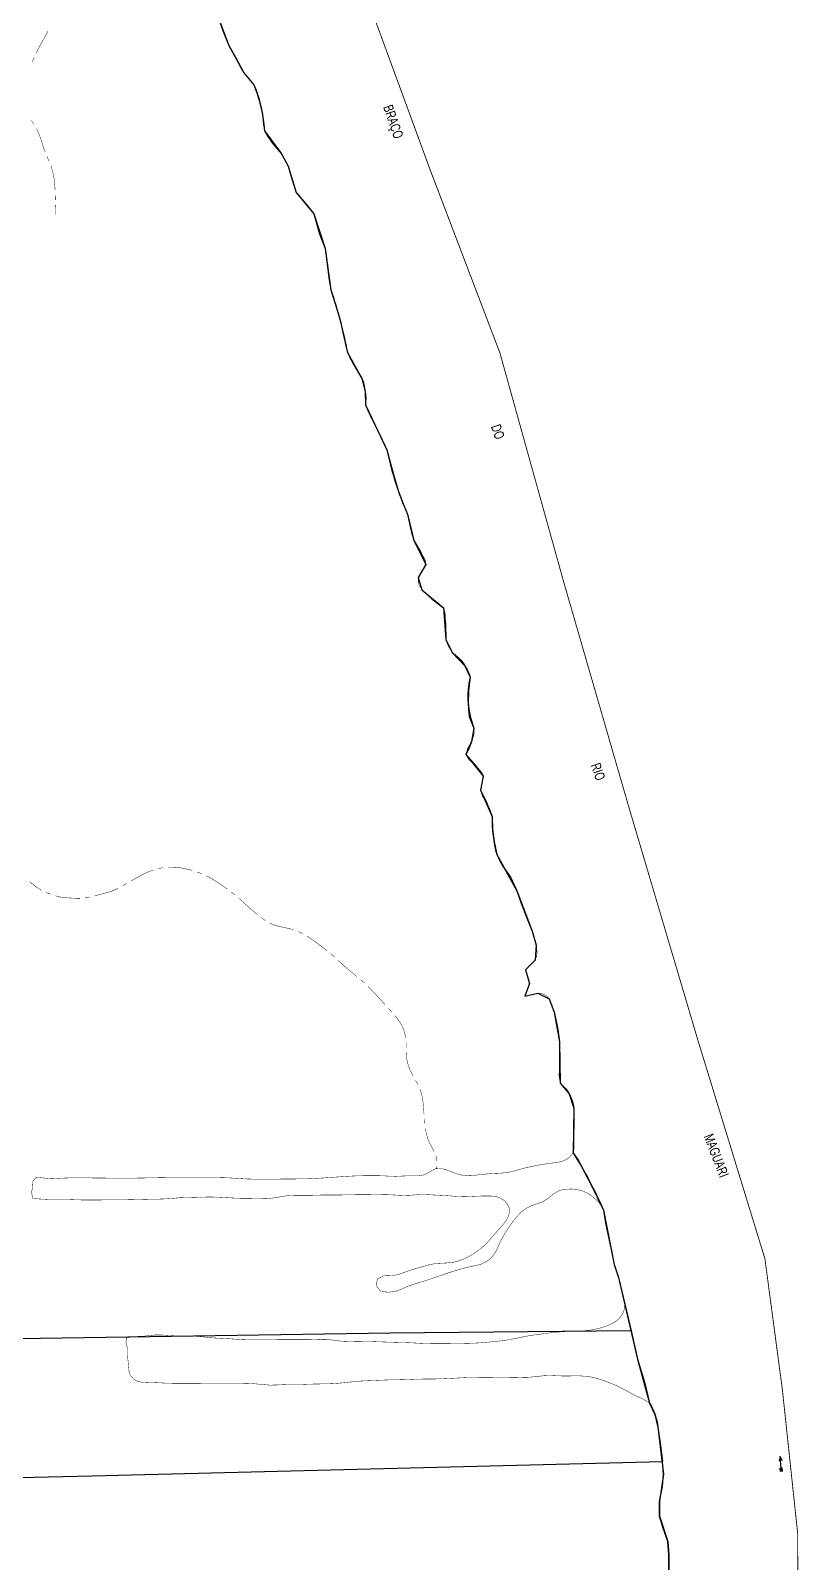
# Model space of a CAD drawing. Extents: x 204834 to 208707, y 4853033 to 4855981.
# Drawn here: x 208393 to 208703, y 4854859 to 4855477 of the extents above; entities that cross this region are included whole.
import ezdxf

# ---------------------------------------------------------------- set-up
doc = ezdxf.new("R2010")
doc.units = 0
doc.header["$LTSCALE"] = 1.5
doc.header["$MEASUREMENT"] = 0
for name, color, linetype in [('CD-MALHA-LOTES', 40, 'CONTINUOUS'), ('HD-CURSO-INTER', 170, 'CONTINUOUS'), ('HD-CURSO-PERENE', 170, 'CONTINUOUS'), ('HD-TXT-PERENE', 170, 'CONTINUOUS'), ('LM-LIM-SETOR-FISCAL', 7, 'CONTINUOUS'), ('LM-LIMITE-MUNICIPAL', 2, 'CONTINUOUS'), ('RU-QUADRAS', 6, 'CONTINUOUS')]:
    doc.layers.add(name, color=color, linetype=linetype)
doc.styles.add('ARIAL', font='ARIAL.TTF')
doc.linetypes.add('Limite', pattern='A,20,-3,[130,ltypeshp.shx,S=6.35,R=0,X=0,Y=0],-3,20', length=46)

# ---------------------------------------------------------------- blocks, each defined once
blk = doc.blocks.new('COD035', base_point=(205760.96, 4854542.39))
at = {"layer": 'HD-TXT-PERENE'}
for p, q in [((205760.96, 4854542.795731), (205762.46, 4854542.795731)), ((205760.96, 4854542.395731), (205766.96, 4854542.395731)), ((205760.96, 4854541.995731), (205762.46, 4854541.995731))]:
    blk.add_line(p, q, dxfattribs=at)
blk.add_lwpolyline([(205765.16, 4854541.795731), (205766.96, 4854542.395731), (205765.16, 4854542.995731)], dxfattribs=at)

msp = doc.modelspace()

# ---------------------------------------------------------------- linework, layer by layer
at = {"layer": 'CD-MALHA-LOTES', "linetype": 'Continuous'}
for points in [[(208468.94, 4855481.88), (208470.68, 4855476.79), (208473.19, 4855470.85), (208475.94, 4855465.77), (208479.14, 4855459.74), (208483.24, 4855454.96), (208485.19, 4855449.62), (208486.75, 4855442.93), (208487.51, 4855436.38), (208490.65, 4855431.59), (208494.4, 4855427.12), (208497.14, 4855422.13), (208498.74, 4855416.59), (208500.34, 4855411.55), (208504.18, 4855406.97), (208507.37, 4855402.89), (208509.65, 4855394.85), (208512, 4855388.91), (208512.76, 4855382.81), (208513.46, 4855377.26), (208514.26, 4855372.26), (208516.01, 4855366.82), (208518.02, 4855360.03), (208519.53, 4855353.38), (208520.94, 4855346.99), (208523.54, 4855342.05), (208526.84, 4855336.57), (208528.14, 4855331.28), (208528.24, 4855325.97), (208530.74, 4855320.53), (208533.95, 4855314.15), (208536.86, 4855307.72), (208538.52, 4855301.67), (208539.86, 4855296.83), (208541.41, 4855291.44), (208543.16, 4855286.69), (208545.15, 4855281.9), (208546.25, 4855276.91), (208547.7, 4855271.16), (208550.6, 4855266.33), (208552.64, 4855261.54), (208549.54, 4855256.31), (208550.99, 4855251.37), (208554.92, 4855247.84), (208559.65, 4855244.13), (208560.46, 4855237.67), (208560.67, 4855231.37), (208563.22, 4855226.13), (208568.32, 4855220.72), (208570.51, 4855216.13), (208569.76, 4855210.87), (208569.66, 4855205.41), (208570.11, 4855200.31), (208572.01, 4855195.57), (208571.01, 4855190.2), (208568.71, 4855184.88), (208572.5, 4855180.66), (208575.74, 4855176.23), (208574.59, 4855170.61), (208577.04, 4855165.57), (208579.29, 4855159.99), (208579.44, 4855154.78), (208580.09, 4855149.78), (208581.23, 4855144.58), (208583.48, 4855140), (208586.67, 4855135.52), (208589.27, 4855129.98), (208590.97, 4855124.94), (208593.32, 4855119.15), (208595.52, 4855113.76), (208597.07, 4855108.02), (208596.63, 4855102.06), (208592.82, 4855098.12), (208594.42, 4855092.63), (208592.57, 4855087.46), (208597.71, 4855088.7), (208602.28, 4855086.48), (208604.33, 4855081.09), (208605.68, 4855074.9), (208606.49, 4855069.05), (208606.54, 4855063.99), (208606.49, 4855058.74), (208606.8, 4855052.38), (208610.39, 4855048.1), (208612.24, 4855042.41), (208612.24, 4855037.06), (208612.1, 4855030.75), (208611.96, 4855024.39), (208614.01, 4855021.33), (208619.32, 4855011.47), (208624.17, 4855001.26), (208625.07, 4854996.16), (208626.07, 4854991.06), (208627.27, 4854985.37), (208628.53, 4854979.27), (208630.33, 4854974.13), (208635.38, 4854952.57)], [(208635.38, 4854952.57), (208538.16, 4854951.62), (208370.58, 4854949.07), (208114.94, 4854943.21)], [(208635.38, 4854952.57), (208638.01, 4854941.21), (208640.75, 4854931.81), (208642.75, 4854923.42), (208644.99, 4854918.78), (208646.19, 4854913.69), (208647.05, 4854907.24), (208648.03, 4854899.85)], [(208115.12, 4854883.81), (208196.9, 4854889.01), (208417.89, 4854894.08), (208648.03, 4854899.85)], [(208648.93, 4854871.1), (208648.28, 4854873.01), (208646.83, 4854877.9), (208646.87, 4854883.76), (208647.97, 4854889.77), (208648.37, 4854894.78), (208648.03, 4854899.85)], [(208650.67, 4854847.43), (208650.64, 4854849.6), (208650.59, 4854855.66), (208650.53, 4854862.31), (208650.13, 4854867.62), (208648.93, 4854871.1)]]:
    msp.add_lwpolyline(points, dxfattribs=at)
at = {"layer": 'HD-CURSO-INTER', "const_width": 0.18}
for points in [[(208397.34, 4855471.36), (208397.15, 4855471.01)], [(208397.89, 4855472.32), (208397.34, 4855471.36)], [(208398.33, 4855473.1), (208397.89, 4855472.32)], [(208399.09, 4855474.45), (208398.33, 4855473.1)], [(208399.3, 4855474.84), (208399.09, 4855474.45)], [(208399.8, 4855475.78), (208399.3, 4855474.84)], [(208400.15, 4855476.65), (208399.8, 4855475.78)], [(208394.68, 4855465.98), (208394.27, 4855465.07)], [(208396.03, 4855468.9), (208395.52, 4855467.8)], [(208396.4, 4855469.6), (208396.03, 4855468.9)], [(208397.15, 4855471.01), (208396.4, 4855469.6)], [(208394.16, 4855464.81), (208393.84, 4855464.17)], [(208394.27, 4855465.07), (208394.16, 4855464.81)], [(208393.51, 4855440.64), (208394.62, 4855438.98)], [(208395.61, 4855437.25), (208396.05, 4855436.35)], [(208396.05, 4855436.35), (208396.24, 4855435.94)], [(208396.24, 4855435.94), (208396.45, 4855435.43)], [(208396.45, 4855435.43), (208396.82, 4855434.55)], [(208396.82, 4855434.55), (208397.17, 4855433.57)], [(208397.17, 4855433.57), (208397.49, 4855432.65)], [(208397.49, 4855432.65), (208397.79, 4855431.67)], [(208397.79, 4855431.67), (208397.94, 4855431.22)], [(208397.94, 4855431.22), (208398.09, 4855430.71)], [(208398.09, 4855430.71), (208398.38, 4855429.78)], [(208398.38, 4855429.78), (208398.72, 4855428.81)], [(208398.72, 4855428.81), (208398.91, 4855428.28)], [(208398.91, 4855428.28), (208399.08, 4855427.88)], [(208399.86, 4855426.04), (208400.08, 4855425.52)], [(208400.08, 4855425.52), (208400.66, 4855424.21)], [(208401.4, 4855422.35), (208401.47, 4855422.19)], [(208401.47, 4855422.19), (208402.24, 4855419.47)], [(208402.24, 4855419.47), (208402.28, 4855419.3)], [(208402.28, 4855419.3), (208402.44, 4855418.49)], [(208402.44, 4855418.49), (208402.57, 4855417.83)], [(208402.57, 4855417.83), (208402.76, 4855416.52)], [(208402.76, 4855416.52), (208402.79, 4855416.34)], [(208402.79, 4855416.34), (208402.97, 4855414.53)], [(208402.97, 4855414.53), (208403.01, 4855414.1)], [(208403.01, 4855414.1), (208403.04, 4855413.53)], [(208403.04, 4855413.53), (208403.1, 4855412.6)], [(208403.1, 4855412.6), (208403.1, 4855412.53)], [(208403.16, 4855410.53), (208403.18, 4855409.6)], [(208403.18, 4855409.6), (208403.19, 4855408.53)], [(208403.21, 4855406.53), (208403.21, 4855406.49)], [(208403.21, 4855406.49), (208403.22, 4855405.53)], [(208403.22, 4855405.53), (208403.23, 4855404.99)], [(208403.23, 4855404.99), (208403.26, 4855403.53)], [(208403.26, 4855403.53), (208403.26, 4855403.49)], [(208403.26, 4855403.49), (208403.3, 4855402.53)], [(208403.3, 4855402.53), (208403.3, 4855402.53)], [(208439.89, 4855137.29), (208441.78, 4855138.04)], [(208441.78, 4855138.04), (208442.34, 4855138.26)], [(208442.34, 4855138.26), (208442.72, 4855138.38)], [(208444.65, 4855138.92), (208445.25, 4855139.06)], [(208445.25, 4855139.06), (208446.61, 4855139.29)], [(208448.6, 4855139.48), (208448.81, 4855139.5)], [(208448.81, 4855139.5), (208449.6, 4855139.51)], [(208449.6, 4855139.51), (208450.32, 4855139.52)], [(208450.32, 4855139.52), (208451.6, 4855139.45)], [(208451.6, 4855139.45), (208451.82, 4855139.44)], [(208451.82, 4855139.44), (208452.6, 4855139.36)], [(208452.6, 4855139.36), (208453.32, 4855139.28)], [(208453.32, 4855139.28), (208454.58, 4855139.09)], [(208454.58, 4855139.09), (208454.81, 4855139.05)], [(208454.81, 4855139.05), (208457.51, 4855138.45)], [(208457.51, 4855138.45), (208457.74, 4855138.39)], [(208457.74, 4855138.39), (208458.47, 4855138.18)], [(208392.84, 4855133.72), (208393.51, 4855133.06)], [(208393.51, 4855133.06), (208395.13, 4855131.78)], [(208395.13, 4855131.78), (208395.2, 4855131.73)], [(208395.2, 4855131.73), (208395.96, 4855131.23)], [(208430.31, 4855131.97), (208432.06, 4855132.94)], [(208433.78, 4855133.95), (208434.65, 4855134.46)], [(208434.65, 4855134.46), (208434.83, 4855134.57)], [(208434.83, 4855134.57), (208436.38, 4855135.45)], [(208436.38, 4855135.45), (208437.22, 4855135.93)], [(208437.22, 4855135.93), (208438.13, 4855136.42)], [(208438.13, 4855136.42), (208438.54, 4855136.63)], [(208438.54, 4855136.63), (208439.03, 4855136.87)], [(208439.03, 4855136.87), (208439.89, 4855137.29)], [(208460.38, 4855137.57), (208460.61, 4855137.49)], [(208460.61, 4855137.49), (208461.31, 4855137.22)], [(208461.31, 4855137.22), (208462.01, 4855136.95)], [(208462.01, 4855136.95), (208462.24, 4855136.85)], [(208464.06, 4855136.02), (208464.74, 4855135.69)], [(208464.74, 4855135.69), (208465.83, 4855135.09)], [(208465.83, 4855135.09), (208466.55, 4855134.68)], [(208466.55, 4855134.68), (208468.39, 4855133.52)], [(208468.39, 4855133.52), (208469.09, 4855133.08)], [(208469.09, 4855133.08), (208470.05, 4855132.42)], [(208470.05, 4855132.42), (208470.33, 4855132.23)], [(208470.33, 4855132.23), (208471.69, 4855131.27)], [(208395.96, 4855131.23), (208396.45, 4855130.91)], [(208396.45, 4855130.91), (208397.68, 4855130.21)], [(208399.48, 4855129.34), (208400.4, 4855128.94)], [(208400.4, 4855128.94), (208400.73, 4855128.79)], [(208400.73, 4855128.79), (208401.33, 4855128.57)], [(208403.23, 4855127.97), (208404.2, 4855127.71)], [(208404.2, 4855127.71), (208404.81, 4855127.55)], [(208404.81, 4855127.55), (208407.16, 4855127.25)], [(208407.16, 4855127.25), (208407.78, 4855127.17)], [(208407.78, 4855127.17), (208409.15, 4855127.09)], [(208409.15, 4855127.09), (208409.28, 4855127.08)], [(208409.28, 4855127.08), (208411.15, 4855126.98)], [(208411.15, 4855126.98), (208411.63, 4855126.96)], [(208411.63, 4855126.96), (208413.15, 4855126.97)], [(208415.13, 4855127.19), (208416.12, 4855127.33)], [(208416.12, 4855127.33), (208416.53, 4855127.38)], [(208416.53, 4855127.38), (208417.1, 4855127.51)], [(208419.05, 4855127.97), (208420.02, 4855128.2)], [(208420.02, 4855128.2), (208420.9, 4855128.41)], [(208420.9, 4855128.41), (208421.97, 4855128.67)], [(208421.97, 4855128.67), (208422.36, 4855128.77)], [(208422.36, 4855128.77), (208424.85, 4855129.51)], [(208424.85, 4855129.51), (208425.23, 4855129.62)], [(208425.23, 4855129.62), (208426.72, 4855130.2)], [(208426.72, 4855130.2), (208427, 4855130.31)], [(208427, 4855130.31), (208427.64, 4855130.61)], [(208427.64, 4855130.61), (208428.37, 4855130.94)], [(208428.37, 4855130.94), (208428.54, 4855131.03)], [(208471.69, 4855131.27), (208472.16, 4855130.95)], [(208472.16, 4855130.95), (208472.51, 4855130.69)], [(208474.11, 4855129.49), (208474.9, 4855128.88)], [(208474.9, 4855128.88), (208475.46, 4855128.44)], [(208475.46, 4855128.44), (208475.68, 4855128.26)], [(208477.2, 4855126.96), (208477.74, 4855126.49)], [(208477.74, 4855126.49), (208478.7, 4855125.63)], [(208478.7, 4855125.63), (208478.86, 4855125.49)], [(208478.86, 4855125.49), (208479.44, 4855124.96)], [(208479.44, 4855124.96), (208479.97, 4855124.48)], [(208479.97, 4855124.48), (208480.92, 4855123.62)], [(208480.92, 4855123.62), (208481.56, 4855123.04)], [(208481.56, 4855123.04), (208483.18, 4855121.64)], [(208483.18, 4855121.64), (208483.83, 4855121.08)], [(208483.83, 4855121.08), (208484.72, 4855120.36)], [(208486.3, 4855119.14), (208486.8, 4855118.75)], [(208486.8, 4855118.75), (208487.92, 4855117.97)], [(208489.65, 4855116.97), (208490.56, 4855116.55)], [(208490.56, 4855116.55), (208491.42, 4855116.15)], [(208491.42, 4855116.15), (208493.41, 4855115.65)], [(208493.41, 4855115.65), (208494.32, 4855115.41)], [(208494.32, 4855115.41), (208495.36, 4855115.22)], [(208495.36, 4855115.22), (208495.8, 4855115.14)], [(208495.8, 4855115.14), (208498.28, 4855114.55)], [(208498.28, 4855114.55), (208498.65, 4855114.46)], [(208498.65, 4855114.46), (208499.24, 4855114.27)], [(208501.12, 4855113.57), (208501.48, 4855113.43)], [(208501.48, 4855113.43), (208502.03, 4855113.17)], [(208502.03, 4855113.17), (208502.84, 4855112.79)], [(208502.84, 4855112.79), (208502.93, 4855112.74)], [(208504.67, 4855111.74), (208505.51, 4855111.2)], [(208505.51, 4855111.2), (208506.02, 4855110.88)], [(208506.02, 4855110.88), (208507.94, 4855109.46)], [(208507.94, 4855109.46), (208508.43, 4855109.1)], [(208508.43, 4855109.1), (208509.54, 4855108.24)], [(208509.54, 4855108.24), (208509.62, 4855108.18)], [(208509.62, 4855108.18), (208511.13, 4855107.04)], [(208511.13, 4855107.04), (208511.2, 4855106.99)], [(208511.2, 4855106.99), (208511.93, 4855106.44)], [(208511.93, 4855106.44), (208512.4, 4855106.08)], [(208512.4, 4855106.08), (208512.73, 4855105.83)], [(208514.29, 4855104.59), (208515.06, 4855103.95)], [(208515.06, 4855103.95), (208515.64, 4855103.48)], [(208515.64, 4855103.48), (208515.83, 4855103.3)], [(208517.29, 4855101.94), (208517.83, 4855101.43)], [(208517.83, 4855101.43), (208518.73, 4855100.56)], [(208518.73, 4855100.56), (208518.91, 4855100.39)], [(208518.91, 4855100.39), (208519.47, 4855099.88)], [(208519.47, 4855099.88), (208520.03, 4855099.36)], [(208520.03, 4855099.36), (208521.74, 4855097.92)], [(208521.74, 4855097.92), (208522.32, 4855097.43)], [(208522.32, 4855097.43), (208523.29, 4855096.66)], [(208523.29, 4855096.66), (208523.49, 4855096.49)], [(208523.49, 4855096.49), (208524.07, 4855096.03)], [(208524.07, 4855096.03), (208524.66, 4855095.55)], [(208524.66, 4855095.55), (208524.85, 4855095.4)], [(208526.38, 4855094.12), (208527.13, 4855093.45)], [(208527.13, 4855093.45), (208527.43, 4855093.18)], [(208527.43, 4855093.18), (208527.87, 4855092.78)], [(208529.31, 4855091.4), (208530.02, 4855090.7)], [(208530.02, 4855090.7), (208530.16, 4855090.56)], [(208530.16, 4855090.56), (208530.72, 4855089.98)], [(208530.72, 4855089.98), (208531.2, 4855089.48)], [(208531.2, 4855089.48), (208532.1, 4855088.53)], [(208532.1, 4855088.53), (208532.23, 4855088.39)], [(208532.23, 4855088.39), (208534.12, 4855086.31)], [(208534.12, 4855086.31), (208534.19, 4855086.24)], [(208534.19, 4855086.24), (208536.13, 4855084.09)], [(208537.48, 4855082.61), (208537.78, 4855082.28)], [(208537.78, 4855082.28), (208538.16, 4855081.87)], [(208538.16, 4855081.87), (208538.8, 4855081.18)], [(208538.8, 4855081.18), (208538.84, 4855081.14)], [(208540.15, 4855079.63), (208540.78, 4855078.92)], [(208540.78, 4855078.92), (208541.95, 4855077.24)], [(208541.95, 4855077.24), (208542.3, 4855076.74)], [(208542.3, 4855076.74), (208542.97, 4855075.52)], [(208542.97, 4855075.52), (208543.03, 4855075.41)], [(208543.03, 4855075.41), (208543.38, 4855074.61)], [(208543.38, 4855074.61), (208543.63, 4855074.03)], [(208543.63, 4855074.03), (208544.04, 4855072.72)], [(208544.04, 4855072.72), (208544.12, 4855072.47)], [(208544.12, 4855072.47), (208544.38, 4855070.76)], [(208544.61, 4855068.77), (208544.65, 4855068)], [(208544.65, 4855068), (208544.67, 4855066.77)], [(208544.72, 4855064.77), (208544.74, 4855064.14)], [(208544.74, 4855064.14), (208544.84, 4855062.78)], [(208544.84, 4855062.78), (208544.85, 4855062.64)], [(208544.85, 4855062.64), (208545.16, 4855060.8)], [(208545.16, 4855060.8), (208545.18, 4855060.66)], [(208545.18, 4855060.66), (208546.14, 4855057.97)], [(208546.14, 4855057.97), (208546.19, 4855057.85)], [(208546.19, 4855057.85), (208546.57, 4855057.07)], [(208546.57, 4855057.07), (208546.85, 4855056.49)], [(208546.85, 4855056.49), (208547.5, 4855055.3)], [(208548.48, 4855053.55), (208548.61, 4855053.32)], [(208548.61, 4855053.32), (208548.96, 4855052.67)], [(208548.96, 4855052.67), (208549.32, 4855052)], [(208549.32, 4855052), (208549.41, 4855051.79)], [(208550.21, 4855049.95), (208550.51, 4855049.28)], [(208550.51, 4855049.28), (208550.86, 4855048.07)], [(208550.86, 4855048.07), (208550.95, 4855047.76)], [(208550.95, 4855047.76), (208551.41, 4855045.12)], [(208551.41, 4855045.12), (208551.46, 4855044.8)], [(208551.46, 4855044.8), (208551.53, 4855044.13)], [(208551.53, 4855044.13), (208551.61, 4855043.3)], [(208551.61, 4855043.3), (208551.7, 4855042.13)], [(208551.7, 4855042.13), (208551.73, 4855041.79)], [(208551.73, 4855041.79), (208551.85, 4855040.14)], [(208552.02, 4855038.15), (208552.1, 4855037.15)], [(208552.1, 4855037.15), (208552.13, 4855036.81)], [(208552.13, 4855036.81), (208552.2, 4855036.15)], [(208552.44, 4855034.17), (208552.6, 4855033.18)], [(208552.6, 4855033.18), (208552.62, 4855033)], [(208552.62, 4855033), (208552.79, 4855032.2)], [(208552.79, 4855032.2), (208552.94, 4855031.53)], [(208552.94, 4855031.53), (208553.34, 4855030.28)], [(208553.34, 4855030.28), (208553.63, 4855029.39)], [(208553.63, 4855029.39), (208554.07, 4855028.42)], [(208554.07, 4855028.42), (208554.25, 4855028.03)], [(208554.25, 4855028.03), (208554.52, 4855027.53)], [(208554.52, 4855027.53), (208554.96, 4855026.7)], [(208554.96, 4855026.7), (208555.46, 4855025.76)], [(208555.46, 4855025.76), (208555.67, 4855025.38)], [(208555.67, 4855025.38), (208555.89, 4855024.86)], [(208556.68, 4855023.03), (208556.97, 4855021.05)], [(208556.68, 4855018.1), (208556.63, 4855017.95)], [(208556.82, 4855018.55), (208556.68, 4855018.1)], [(208556.91, 4855019.07), (208556.82, 4855018.55)]]:
    msp.add_lwpolyline(points, dxfattribs=at)
at = {"layer": 'HD-CURSO-PERENE', "const_width": 0.18}
for points in [[(208432.29, 4854942.78), (208432.31, 4854945.46), (208431.66, 4854947.85), (208431.99, 4854949.79), (208435.19, 4854950.31), (208437.15, 4854950.34), (208439.4, 4854950.47), (208440.89, 4854950.64), (208443.44, 4854950.9), (208446.37, 4854950.87), (208447.9, 4854950.77), (208449.43, 4854950.67), (208451.31, 4854950.58), (208452.81, 4854950.54), (208455.79, 4854950.5), (208457.44, 4854950.47), (208458.94, 4854950.42), (208460.44, 4854950.34), (208462.64, 4854950.15), (208464.13, 4854950), (208466.85, 4854949.73), (208469.84, 4854949.56), (208471.34, 4854949.49), (208474.05, 4854949.33), (208475.54, 4854949.22), (208478.5, 4854949.02), (208481.5, 4854948.93), (208483, 4854948.91), (208485.35, 4854948.92), (208486.85, 4854948.93), (208489.85, 4854948.96), (208491.6, 4854948.98), (208494.6, 4854949), (208496.8, 4854949.01), (208498.3, 4854949.01), (208501.1, 4854949), (208504.1, 4854948.99), (208505.6, 4854949), (208508.6, 4854949.11), (208510.1, 4854949.17), (208512.64, 4854949.14), (208515.62, 4854948.78), (208517.11, 4854948.57), (208518.75, 4854948.38), (208521.74, 4854948.29), (208523.25, 4854948.31), (208525.55, 4854948.33), (208528.55, 4854948.29), (208531, 4854948.23), (208532.49, 4854948.18), (208533.99, 4854948.13), (208536.2, 4854948.06), (208539.19, 4854947.97), (208541.4, 4854947.91), (208542.9, 4854947.88), (208545.65, 4854947.79), (208548.64, 4854947.64), (208550.14, 4854947.56), (208552.2, 4854947.47), (208553.7, 4854947.43), (208555.2, 4854947.4), (208556.7, 4854947.38), (208558.5, 4854947.38), (208560, 4854947.39), (208561.5, 4854947.4), (208563.3, 4854947.43), (208566.3, 4854947.47), (208567.79, 4854947.5), (208570.54, 4854947.56), (208572.04, 4854947.61), (208573.54, 4854947.67), (208575.09, 4854947.77), (208578.08, 4854948.04), (208579.57, 4854948.2), (208581.68, 4854948.41), (208583.17, 4854948.56), (208586.08, 4854948.96), (208589.02, 4854949.55), (208590.48, 4854949.87), (208591.95, 4854950.19), (208593.79, 4854950.52), (208596.75, 4854950.97), (208599.59, 4854951.36), (208601.08, 4854951.55), (208603.49, 4854951.85), (208604.99, 4854952), (208606.48, 4854952.12), (208607.98, 4854952.22), (208609.48, 4854952.29), (208611.09, 4854952.34), (208612.59, 4854952.38), (208614.09, 4854952.42), (208616.18, 4854952.55), (208617.68, 4854952.7), (208619.16, 4854952.9), (208620.64, 4854953.17), (208623.13, 4854953.75), (208625.98, 4854954.71), (208628.21, 4854955.76), (208629.49, 4854956.58), (208630.62, 4854957.57), (208631.84, 4854959.23), (208632.46, 4854960.65), (208632.79, 4854962.15), (208632.62, 4854964.66), (208632.2, 4854966.1), (208631.72, 4854967.54), (208631.19, 4854969.65), (208630.93, 4854971.13), (208630.34, 4854974.06), (208629.88, 4854975.55), (208629.35, 4854976.96), (208628.83, 4854978.37), (208628.14, 4854980.72), (208627.57, 4854983.66), (208627.31, 4854985.15), (208626.99, 4854986.84), (208626.68, 4854988.31), (208626.07, 4854991.06), (208625.44, 4854993.99), (208625.17, 4854995.47), (208624.89, 4854997.67), (208624.69, 4854999.17), (208624.17, 4855001.26), (208622.72, 4855003.87), (208621.73, 4855005.03), (208619.49, 4855007), (208618.23, 4855007.84), (208615.75, 4855009), (208612.84, 4855009.66), (208611.32, 4855009.76), (208609.11, 4855009.68), (208607.6, 4855009.44), (208606.17, 4855009), (208603.93, 4855007.68), (208602.77, 4855006.71), (208601.61, 4855005.75), (208599.47, 4855004.51), (208596.63, 4855003.51), (208595.21, 4855003.01), (208593.32, 4855002.09), (208592.07, 4855001.26), (208590.9, 4855000.31), (208589.23, 4854998.59), (208587.4, 4854996.21), (208586.54, 4854994.98), (208585.64, 4854993.67), (208584.81, 4854992.42), (208583.3, 4854989.83), (208582.56, 4854988.27), (208581.33, 4854985.54), (208580.61, 4854984.21), (208579.55, 4854982.72), (208578.51, 4854981.61), (208577.34, 4854980.66), (208575.17, 4854979.57), (208573.74, 4854979.13), (208572.26, 4854978.8), (208569.43, 4854978.2), (208566.53, 4854977.45), (208564.13, 4854976.74), (208562.7, 4854976.28), (208561.28, 4854975.81), (208559.21, 4854975.1), (208556.38, 4854974.12), (208554.48, 4854973.46), (208553.05, 4854972.99), (208551.62, 4854972.54), (208549.57, 4854971.95), (208548.13, 4854971.53), (208545.93, 4854970.77), (208544.55, 4854970.17), (208543.18, 4854969.54), (208540.95, 4854968.68), (208538.01, 4854968.19), (208536.49, 4854968.21), (208534.27, 4854968.66), (208532.9, 4854970.35), (208532.72, 4854972.03), (208533.14, 4854973.52), (208535.71, 4854974.77), (208537.38, 4854974.82), (208539.07, 4854974.87), (208540.66, 4854975.1), (208542.11, 4854975.51), (208544.87, 4854976.51), (208546.43, 4854977.03), (208547.87, 4854977.46), (208549.33, 4854977.87), (208551.41, 4854978.49), (208552.86, 4854978.92), (208554.31, 4854979.3), (208556.59, 4854979.71), (208559.58, 4854979.88), (208561.08, 4854979.94), (208563.48, 4854980.2), (208564.96, 4854980.51), (208566.4, 4854980.94), (208568.99, 4854982.03), (208570.3, 4854982.75), (208571.59, 4854983.53), (208573.4, 4854984.73), (208574.61, 4854985.62), (208576.32, 4854987.07), (208577.37, 4854988.15), (208578.36, 4854989.27), (208579.33, 4854990.42), (208580.47, 4854991.76), (208582.48, 4854993.94), (208583.48, 4854995.07), (208585.19, 4854997.33), (208585.92, 4854998.7), (208586.39, 4855000.97), (208586.09, 4855002.44), (208585.37, 4855003.83), (208584.34, 4855005.03), (208581.97, 4855006.43), (208580.5, 4855006.78), (208578.98, 4855006.92), (208576.27, 4855006.95), (208573.28, 4855006.87), (208570.64, 4855006.74), (208569.14, 4855006.68), (208567.64, 4855006.66), (208565.39, 4855006.74), (208563.89, 4855006.85), (208562.4, 4855006.98), (208559.64, 4855007.16), (208556.64, 4855007.29), (208554.33, 4855007.43), (208552.83, 4855007.51), (208550.58, 4855007.55), (208547.59, 4855007.33), (208546.09, 4855007.21), (208543.49, 4855007.15), (208541.99, 4855007.21), (208540.49, 4855007.3), (208537.99, 4855007.43), (208536.49, 4855007.47), (208533.49, 4855007.51), (208531.39, 4855007.5), (208529.89, 4855007.49), (208528.39, 4855007.47), (208525.64, 4855007.45), (208524.14, 4855007.45), (208521.94, 4855007.42), (208520.44, 4855007.39), (208518.94, 4855007.36), (208516.74, 4855007.33), (208515.24, 4855007.34), (208513.74, 4855007.35), (208512.24, 4855007.35), (208509.89, 4855007.31), (208508.4, 4855007.26), (208506.3, 4855007.2), (208503.3, 4855007.2), (208501.8, 4855007.21), (208499.35, 4855007.19), (208497.85, 4855007.12), (208496.35, 4855007), (208494.22, 4855006.68), (208492.74, 4855006.41), (208491.26, 4855006.15), (208488.42, 4855005.87), (208485.42, 4855005.89), (208483.92, 4855005.94), (208481.46, 4855005.99), (208479.96, 4855005.99), (208477.22, 4855006.02), (208474.22, 4855006.15), (208472.72, 4855006.24), (208471.22, 4855006.33), (208469.07, 4855006.45), (208467.57, 4855006.5), (208465.06, 4855006.53), (208462.07, 4855006.47), (208460.57, 4855006.43), (208459.07, 4855006.39), (208457.37, 4855006.36), (208455.87, 4855006.33), (208453.47, 4855006.24), (208450.48, 4855005.99), (208448.98, 4855005.86), (208446.53, 4855005.73), (208445.03, 4855005.69), (208443.53, 4855005.67), (208440.83, 4855005.62), (208439.33, 4855005.59), (208436.33, 4855005.51), (208434.68, 4855005.47), (208431.68, 4855005.42), (208430.18, 4855005.41), (208428.53, 4855005.39), (208427.03, 4855005.38), (208424.39, 4855005.36), (208421.39, 4855005.34), (208419.89, 4855005.32), (208417.19, 4855005.31), (208415.68, 4855005.32), (208414.18, 4855005.33), (208412.39, 4855005.37), (208409.4, 4855005.47), (208407.9, 4855005.51), (208405.42, 4855005.53), (208403.91, 4855005.51), (208402.41, 4855005.5), (208400.59, 4855005.53), (208397.68, 4855005.69), (208396.14, 4855005.77), (208394.05, 4855005.97), (208393.6, 4855008.46), (208393.98, 4855010.31), (208394.15, 4855012.82), (208395.32, 4855014.33), (208396.86, 4855014.37), (208398.68, 4855014.16), (208401.37, 4855013.93), (208402.87, 4855013.95), (208405.56, 4855014.13), (208408.51, 4855014.22), (208410.03, 4855014.23), (208411.56, 4855014.22), (208413.17, 4855014.22), (208416.16, 4855014.22), (208418.9, 4855014.21), (208421.9, 4855014.18), (208423.4, 4855014.17), (208425, 4855014.15), (208426.5, 4855014.13), (208429.5, 4855014.11), (208432.5, 4855014.13), (208434, 4855014.14), (208436.5, 4855014.17), (208438, 4855014.19), (208441, 4855014.24), (208443.6, 4855014.29), (208445.1, 4855014.31), (208446.6, 4855014.34), (208449.14, 4855014.36), (208452.14, 4855014.37), (208453.64, 4855014.36), (208455.14, 4855014.36), (208457.19, 4855014.37), (208458.69, 4855014.39), (208460.19, 4855014.4), (208462.69, 4855014.42), (208465.69, 4855014.41), (208467.19, 4855014.39), (208470.09, 4855014.34), (208471.59, 4855014.3), (208473.84, 4855014.21), (208476.83, 4855014.03), (208478.33, 4855013.93), (208480.54, 4855013.81), (208483.54, 4855013.72), (208485.04, 4855013.7), (208487.19, 4855013.7), (208488.69, 4855013.71), (208491.69, 4855013.74), (208494.39, 4855013.77), (208497.39, 4855013.79), (208498.89, 4855013.8), (208501.59, 4855013.82), (208503.09, 4855013.84), (208505.48, 4855013.9), (208508.48, 4855014.05), (208509.98, 4855014.14), (208511.48, 4855014.23), (208513.23, 4855014.35), (208516.22, 4855014.55), (208518.37, 4855014.69), (208519.87, 4855014.8), (208521.37, 4855014.89), (208523.27, 4855014.99), (208524.77, 4855015.05), (208526.27, 4855015.09), (208527.77, 4855015.12), (208530.47, 4855015.15), (208533.47, 4855015.13), (208534.97, 4855015.08), (208536.47, 4855015.01), (208537.97, 4855014.93), (208540.47, 4855014.87), (208543.45, 4855014.99), (208544.94, 4855015.05), (208546.46, 4855015.07), (208548.05, 4855015.03), (208549.58, 4855015.03), (208552.16, 4855015.52), (208553.49, 4855016.23), (208554.78, 4855017.07), (208556.63, 4855017.95), (208559.56, 4855017.87), (208561.07, 4855017.41), (208563.24, 4855016.57), (208564.66, 4855016.03), (208567.5, 4855015.24), (208569.33, 4855015.09), (208570.83, 4855015.15), (208572.34, 4855015.29), (208575, 4855015.61), (208576.5, 4855015.77), (208579.48, 4855016.01), (208581.4, 4855016.09), (208582.9, 4855016.16), (208584.4, 4855016.27), (208587.11, 4855016.73), (208590, 4855017.53), (208592.83, 4855018.3), (208595.76, 4855018.95), (208597.23, 4855019.24), (208599.19, 4855019.59), (208600.67, 4855019.83), (208602.8, 4855020.12), (208605.77, 4855020.47), (208607.24, 4855020.81), (208609.27, 4855021.67), (208610.55, 4855022.58), (208611.56, 4855023.7), (208612.35, 4855025.77), (208612.3, 4855028.81), (208612.13, 4855030.38), (208612.03, 4855032.28), (208612.05, 4855033.79), (208612.22, 4855036.75), (208612.31, 4855038.55), (208612.3, 4855041.55), (208612.04, 4855043.93), (208611.69, 4855045.41), (208611.15, 4855046.82), (208609.39, 4855049.27), (208608.31, 4855050.37), (208606.8, 4855052.38), (208606.27, 4855055.23), (208606.33, 4855056.79), (208606.46, 4855058.36), (208606.55, 4855060.27), (208606.54, 4855063.24), (208606.54, 4855065.49), (208606.55, 4855066.99), (208606.52, 4855068.49), (208606.37, 4855070.55), (208606.18, 4855072.04), (208605.94, 4855073.52), (208605.39, 4855076.36), (208604.75, 4855079.28), (208604.41, 4855080.75), (208603.96, 4855082.58), (208603.52, 4855084.04), (208602.28, 4855086.48), (208601.25, 4855087.58), (208599.95, 4855088.37), (208598.38, 4855088.72), (208595.84, 4855088.3), (208594.1, 4855087.71), (208592.57, 4855087.46), (208593.45, 4855089.68), (208594.19, 4855091.44), (208594.16, 4855094.31), (208593.49, 4855095.81), (208592.82, 4855098.12), (208594.64, 4855100.21), (208595.93, 4855101.28), (208597.27, 4855103.41), (208597.46, 4855104.9), (208597.35, 4855106.47), (208597.07, 4855108.02), (208596.74, 4855109.53), (208596.38, 4855110.99), (208595.52, 4855113.76), (208594.44, 4855116.54), (208593.85, 4855117.93), (208592.72, 4855120.53), (208592.14, 4855121.92), (208591.05, 4855124.7), (208590.48, 4855126.35), (208589.54, 4855129.2), (208588.74, 4855131.39), (208588.14, 4855132.77), (208587.48, 4855134.12), (208586.67, 4855135.52), (208584.93, 4855137.96), (208584.04, 4855139.17), (208582.7, 4855141.28), (208582.01, 4855142.62), (208581.43, 4855144.01), (208580.82, 4855146.02), (208580.5, 4855147.49), (208580.23, 4855148.97), (208579.84, 4855151.26), (208579.47, 4855154.24), (208579.42, 4855156.29), (208579.43, 4855157.8), (208579.29, 4855159.99), (208578.49, 4855162.84), (208577.84, 4855164.21), (208577.05, 4855165.55), (208576.15, 4855166.9), (208575.33, 4855168.22), (208574.59, 4855170.61), (208575.24, 4855173.58), (208575.65, 4855175.06), (208575.35, 4855177.55), (208573.36, 4855179.92), (208571.15, 4855181.74), (208569.93, 4855182.83), (208568.71, 4855184.88), (208569.46, 4855187.51), (208570.29, 4855188.94), (208571.65, 4855191.69), (208572.04, 4855193.18), (208572.01, 4855195.57), (208570.92, 4855198.35), (208570.31, 4855199.74), (208569.81, 4855201.77), (208569.69, 4855203.27), (208569.67, 4855204.78), (208569.63, 4855206.92), (208569.66, 4855209.91), (208570.05, 4855212.36), (208570.37, 4855213.86), (208570.51, 4855216.13), (208569.54, 4855218.94), (208568.69, 4855220.24), (208567.31, 4855221.86), (208566.25, 4855222.93), (208564.15, 4855225.04), (208562.35, 4855227.37), (208561.62, 4855228.71), (208561.04, 4855230.1), (208560.44, 4855232.82), (208560.37, 4855235.8), (208560.44, 4855237.35), (208560.54, 4855239.27), (208560.52, 4855240.85), (208560.33, 4855242.35), (208559.65, 4855244.13), (208557.58, 4855246.16), (208556.27, 4855247.01), (208554.94, 4855247.83), (208553.67, 4855248.7), (208551.48, 4855250.73), (208550.15, 4855252.73), (208549.58, 4855254.2), (208549.54, 4855256.31), (208550.19, 4855257.66), (208551.15, 4855258.94), (208552.07, 4855260.19), (208552.53, 4855262.9), (208551.92, 4855264.3), (208551.04, 4855265.69), (208549.69, 4855267.63), (208548.88, 4855268.9), (208547.7, 4855271.16), (208546.82, 4855274), (208546.51, 4855275.48), (208545.98, 4855278.4), (208545.69, 4855279.87), (208545.15, 4855281.9), (208544.05, 4855284.69), (208543.43, 4855286.06), (208542.59, 4855288.08), (208542.06, 4855289.49), (208541.41, 4855291.44), (208540.56, 4855294.31), (208540.16, 4855295.76), (208539.45, 4855298.27), (208538.65, 4855301.16), (208538.15, 4855303.13), (208537.78, 4855304.59), (208537.39, 4855306.04), (208536.86, 4855307.72), (208535.72, 4855310.49), (208535.08, 4855311.85), (208534.42, 4855313.2), (208533.3, 4855315.5), (208531.99, 4855318.18), (208531.3, 4855319.52), (208529.98, 4855321.86), (208529.25, 4855323.21), (208528.24, 4855325.97), (208528.11, 4855328.94), (208528.15, 4855330.46), (208527.99, 4855332.78), (208527.67, 4855334.26), (208527.21, 4855335.69), (208526.17, 4855337.91), (208524.59, 4855340.46), (208523.76, 4855341.72), (208522.74, 4855343.33), (208521.99, 4855344.64), (208520.94, 4855346.99), (208520.16, 4855349.87), (208519.89, 4855351.35), (208519.63, 4855352.84), (208519.25, 4855354.86), (208518.93, 4855356.33), (208518.23, 4855359.24), (208517.63, 4855361.48), (208516.8, 4855364.36), (208516.35, 4855365.79), (208515.51, 4855368.24), (208515.02, 4855369.66), (208514.26, 4855372.26), (208513.73, 4855375.21), (208513.53, 4855376.7), (208513.26, 4855378.75), (208512.87, 4855381.72), (208512.64, 4855384.32), (208512.52, 4855385.83), (208512.34, 4855387.32), (208512, 4855388.91), (208510.95, 4855391.7), (208510.34, 4855393.08), (208509.77, 4855394.48), (208509.23, 4855396.31), (208508.89, 4855397.79), (208508.57, 4855399.28), (208508.2, 4855400.73), (208507.37, 4855402.89), (208505.69, 4855405.34), (208504.66, 4855406.47), (208503.11, 4855408.07), (208502.07, 4855409.17), (208500.34, 4855411.55), (208499.29, 4855414.33), (208498.92, 4855415.81), (208498.4, 4855418.06), (208498.01, 4855419.52), (208497.14, 4855422.13), (208496.54, 4855423.51), (208495.85, 4855424.85), (208495.07, 4855426.14), (208493.49, 4855428.3), (208491.54, 4855430.58), (208489.67, 4855432.77), (208488.75, 4855433.99), (208487.51, 4855436.38), (208486.98, 4855439.29), (208486.89, 4855440.81), (208486.8, 4855442.33), (208486.53, 4855444.41), (208485.83, 4855447.32), (208485.42, 4855448.77), (208484.78, 4855451.09), (208484.34, 4855452.54), (208483.24, 4855454.96), (208481.35, 4855457.28), (208480.31, 4855458.37), (208479.32, 4855459.51), (208478.31, 4855460.98), (208476.94, 4855463.65), (208476.3, 4855465.02), (208475.24, 4855467.1), (208474.51, 4855468.41), (208473.19, 4855470.85), (208471.95, 4855473.58), (208471.39, 4855474.97), (208470.84, 4855476.37), (208470.15, 4855478.19)], [(208648.93, 4854871.1), (208648.28, 4854873.01), (208647.77, 4854874.43), (208647.31, 4854875.86), (208646.83, 4854877.9), (208646.63, 4854880.89), (208646.71, 4854882.4), (208647.12, 4854885.24), (208647.4, 4854886.72), (208647.95, 4854889.66), (208648.16, 4854891.26), (208648.3, 4854892.76), (208648.36, 4854894.26), (208648.35, 4854896.28), (208648.27, 4854897.78), (208648.15, 4854899.28), (208647.98, 4854900.77), (208647.76, 4854902.42), (208647.32, 4854905.39), (208647.1, 4854906.87), (208646.86, 4854908.73), (208646.68, 4854910.22), (208646.49, 4854911.71), (208646.19, 4854913.69), (208645.58, 4854916.6), (208645.2, 4854918.06), (208644.53, 4854920.27), (208643.94, 4854921.69), (208642.75, 4854923.42), (208640.27, 4854925.02), (208638.86, 4854925.64), (208636.81, 4854926.6), (208635.49, 4854927.31), (208632.88, 4854928.76), (208631.48, 4854929.49), (208630.12, 4854930.14), (208628.75, 4854930.76), (208626.9, 4854931.54), (208624.09, 4854932.59), (208622.66, 4854933.06), (208621.17, 4854933.5), (208619.71, 4854933.86), (208617.51, 4854934.24), (208614.51, 4854934.41), (208613.01, 4854934.41), (208610.3, 4854934.37), (208607.31, 4854934.38), (208605.11, 4854934.46), (208603.61, 4854934.52), (208602.11, 4854934.54), (208600.56, 4854934.5), (208597.57, 4854934.2), (208596.08, 4854934.02), (208593.47, 4854933.82), (208590.47, 4854933.79), (208588.97, 4854933.81), (208587.32, 4854933.83), (208585.82, 4854933.85), (208582.82, 4854933.86), (208580.27, 4854933.85), (208577.27, 4854933.82), (208575.77, 4854933.81), (208574.02, 4854933.8), (208572.52, 4854933.79), (208571.02, 4854933.77), (208568.77, 4854933.71), (208565.78, 4854933.56), (208564.28, 4854933.47), (208561.68, 4854933.34), (208560.18, 4854933.27), (208558.68, 4854933.22), (208557.18, 4854933.18), (208554.43, 4854933.14), (208552.93, 4854933.14), (208551.43, 4854933.13), (208548.53, 4854933.07), (208547.04, 4854933.01), (208545.54, 4854932.95), (208543.19, 4854932.88), (208541.69, 4854932.85), (208540.19, 4854932.83), (208538.69, 4854932.8), (208536.79, 4854932.76), (208533.79, 4854932.65), (208532.29, 4854932.58), (208530.8, 4854932.52), (208529.04, 4854932.45), (208527.55, 4854932.39), (208525.55, 4854932.27), (208522.56, 4854931.98), (208521.07, 4854931.81), (208519.58, 4854931.65), (208517.81, 4854931.48), (208516.32, 4854931.36), (208514.82, 4854931.27), (208512.26, 4854931.19), (208509.26, 4854931.15), (208507.76, 4854931.13), (208506.06, 4854931.08), (208504.56, 4854931.03), (208503.07, 4854930.97), (208501.17, 4854930.93), (208498.17, 4854930.92), (208496.67, 4854930.91), (208494.07, 4854930.81), (208492.57, 4854930.74), (208489.77, 4854930.69), (208486.78, 4854930.92), (208485.29, 4854931.08), (208482.62, 4854931.31), (208481.12, 4854931.38), (208479.62, 4854931.42), (208478.12, 4854931.44), (208476.12, 4854931.45), (208474.62, 4854931.45), (208471.62, 4854931.44), (208470.02, 4854931.44), (208467.02, 4854931.44), (208465.52, 4854931.44), (208464.02, 4854931.44), (208462.32, 4854931.43), (208460.82, 4854931.41), (208457.87, 4854931.39), (208454.87, 4854931.39), (208453.37, 4854931.4), (208451.07, 4854931.41), (208449.57, 4854931.44), (208447.22, 4854931.51), (208444.25, 4854931.66), (208442.74, 4854931.71), (208439.99, 4854931.69), (208438.46, 4854931.73), (208436.12, 4854932.27), (208434.84, 4854933.08), (208433.76, 4854934.21), (208432.98, 4854935.54), (208432.29, 4854942.78)]]:
    msp.add_lwpolyline(points, dxfattribs=at)
at = {"layer": 'LM-LIM-SETOR-FISCAL', "linetype": 'Limite', "ltscale": 0.1, "const_width": 0.13, "flags": 128}
msp.add_lwpolyline([(208132.13, 4853213.19), (208114.89, 4853209.76), (208079.6, 4853197.34), (208051.55, 4853180.72), (208025.58, 4853147.48), (208008.96, 4853121.51), (207990.27, 4853095.54), (207977.18, 4853074.27), (207977.18, 4853074.27), (207977.25, 4853074.22), (207977.18, 4853074.27), (207956.1, 4853085.93), (207945.82, 4853090.68), (207936.07, 4853099.64), (207925.79, 4853113.08), (207912.87, 4853122.04), (207901.27, 4853129.42), (207885.99, 4853134.43), (207866.22, 4853130.48), (207857.06, 4853117.3), (207855.74, 4853109.65), (207854.29, 4853104.12), (207849.81, 4853098.58), (207843.48, 4853094.63), (207832.35, 4853091.47), (207826.81, 4853088.04), (207822.46, 4853090.02), (207820.49, 4853094.5), (207817.85, 4853098.72), (207811.26, 4853102.27), (207805.07, 4853103.59), (207799.14, 4853104.38), (207790.7, 4853104.38), (207787.01, 4853100.03), (207786.62, 4853093.31), (207788.2, 4853087.12), (207790.57, 4853079.61), (207790.97, 4853071.24), (207790.84, 4853064.52), (207788.33, 4853057.66), (207782.8, 4853050.28), (207778.71, 4853047.25), (207773.44, 4853045.67), (207762.04, 4853043.3), (207754.13, 4853041.45), (207747.15, 4853035.92), (207736.87, 4853033.41), (207724.88, 4853033.81), (207719.34, 4853036.97), (207718.29, 4853046.46), (207718.15, 4853057.73), (207718.02, 4853064.06), (207716.7, 4853070.78), (207713.41, 4853075.39), (207708.27, 4853076.71), (207703.66, 4853075.26), (207699.7, 4853071.57), (207695.82, 4853066.3), (207691.07, 4853063.26), (207679.08, 4853063.26), (207668.54, 4853066.43), (207663.92, 4853071.17), (207660.23, 4853076.31), (207656.54, 4853081.71), (207653.12, 4853086.99), (207651.8, 4853094.76), (207650.35, 4853101.35), (207645.47, 4853108.07), (207638.75, 4853112.42), (207633.48, 4853114.13), (207625.51, 4853116.05), (207616.55, 4853118.55), (207607.72, 4853121.45), (207599.15, 4853123.03), (207589.26, 4853124.48), (207579.64, 4853122.9), (207567.98, 4853122.5), (207563.63, 4853123.29), (207559.41, 4853125.53), (207549.66, 4853131.07), (207540.31, 4853134.1), (207534.9, 4853135.16), (207526.34, 4853135.42), (207517.37, 4853134.63), (207509.86, 4853132.26), (207501.03, 4853132.12), (207496.16, 4853134.1), (207489.44, 4853138.19), (207485.09, 4853140.95), (207483.24, 4853145.3), (207433.38, 4853135.75), (207434.67, 4853127.72), (207426.82, 4853124.81), (207415.73, 4853122.98), (207396.77, 4853120.95), (207392.49, 4853119.11), (207387.47, 4853118.39), (207381.3, 4853117.24), (207376.56, 4853116.38), (207369.1, 4853115.23), (207357.97, 4853112.75), (207344.5, 4853111.15), (207333.42, 4853111.36), (207328.77, 4853111.37), (207320.7, 4853109.57), (207319.42, 4853105.86), (207317.92, 4853104.36), (207313.42, 4853103), (207306.84, 4853102), (207303.18, 4853099.75), (207300.74, 4853099.94), (207297.24, 4853101.27), (207294.36, 4853102.41), (207290.13, 4853102.41), (207285.91, 4853101.58), (207283.75, 4853100.66), (207281.89, 4853098.7), (207278.14, 4853097.67), (207267.11, 4853095.09), (207250.59, 4853091.4), (207242.24, 4853089.87), (207232.02, 4853089.01), (207225.74, 4853087.76), (207218.42, 4853086.81), (207208.78, 4853084.88), (207201.06, 4853083.36), (207192.55, 4853081.52), (207188.75, 4853080.47), (207183.81, 4853079.34), (207181.54, 4853078.81), (207178.97, 4853078.21), (207175.42, 4853077.24), (207161.51, 4853073.61), (207134.62, 4853067.5), (207121.18, 4853063.43), (207109.77, 4853060.98), (207083.02, 4853055.24), (207071.92, 4853053.66), (207063.04, 4853052.2), (207057.57, 4853051.22), (207048.59, 4853049.32), (207041.5, 4853047.9), (207028.02, 4853045.07), (207018.95, 4853043.22), (207009.04, 4853041.02), (207007.25, 4853052.87), (207006.42, 4853057.28), (207004.98, 4853065.92), (207003.06, 4853076.97), (207001.71, 4853082.51), (207000.15, 4853089.03), (206998.25, 4853095.75), (206995.98, 4853101.99), (206993.74, 4853107.81), (206987.39, 4853105.57), (206977.81, 4853100.47), (206967.6, 4853097.61), (206962.59, 4853093.58), (206958.92, 4853089.46), (206955.6, 4853082.5), (206950.01, 4853078.17), (206943.28, 4853074.5), (206936.66, 4853071.45), (206932.61, 4853069.6), (206929.01, 4853068.36), (206924.61, 4853067.87), (206920.58, 4853068.19), (206915.12, 4853068.72), (206902.95, 4853070.8), (206891.38, 4853067.85), (206880.4, 4853065.73), (206872.64, 4853064.04), (206858.24, 4853060.22), (206847.8, 4853057.54), (206840.17, 4853055.43), (206828.46, 4853052.32), (206822.53, 4853050.63), (206811.52, 4853047.66), (206803.01, 4853045.24), (206783.97, 4853039.27), (206779.35, 4853035.22), (206768.83, 4853039.64), (206726.11, 4853063.48), (206713.2, 4853068.45), (206676.44, 4853090.31), (206672.42, 4853095.9), (206668.43, 4853097.71), (206665.78, 4853098.35), (206614.27, 4853094.76), (206560.2, 4853092.06), (206527.07, 4853088.1), (206526.63, 4853090.28), (206436.89, 4853085.62), (206403.59, 4853083.9), (206378.69, 4853082.54), (206306.59, 4853077.18), (206281.43, 4853073.09), (206250.76, 4853068.13), (206249.32, 4853067.81), (206241.73, 4853106.06), (206174.74, 4853099.25), (206115.25, 4853096.39), (206097.24, 4853093.29), (206088.22, 4853093.5), (206047.56, 4853092.24), (205987.11, 4853086.63), (205973.22, 4853086.23), (205954.27, 4853084.91), (205875.14, 4853081.42), (205864.61, 4853080.53), (205796.33, 4853076.78), (205791.35, 4853076.88), (205760.46, 4853075.4), (205708.12, 4853073.2), (205697.96, 4853072.98), (205694.02, 4853072.84), (205648.48, 4853073.83), (205657.67, 4853139.89), (205663.09, 4853176.52), (205673.5, 4853240.08), (205679.81, 4853273), (205682.39, 4853291.1), (205686.45, 4853319.25), (205690.23, 4853344.16), (205693.06, 4853366.18), (205695.8, 4853385.06), (205698.77, 4853405.47), (205701.84, 4853427.15), (205703.38, 4853440.04), (205705.6, 4853461.25), (205707.13, 4853485.05), (205708.09, 4853504.93), (205707.25, 4853529.87), (205706.63, 4853547.82), (205704.33, 4853573.07), (205701.82, 4853593.22), (205697.65, 4853618.26), (205692.43, 4853645.81), (205685.96, 4853670.23), (205679.7, 4853691.73), (205670, 4853719.35), (205658.78, 4853745.51), (205610.54, 4853829.65), (205562.78, 4853902.04), (205476.94, 4854024.43), (205418.69, 4854109.18), (205356.81, 4854200.14), (205285.27, 4854304.56), (205232.63, 4854379.82), (205148.32, 4854500.33), (205059.6, 4854625.34), (204995.99, 4854716.47), (204934.98, 4854801.22), (204887.55, 4854871.19), (204871.08, 4854893.76), (204835.64, 4854946.28), (204834.25, 4854948.2), (204845.64, 4854959.83), (204876.75, 4854964.71), (204914.35, 4854970.84), (204996.87, 4854983.31), (205090.66, 4854997.71), (205105.98, 4854999.94), (205187.94, 4855012.05), (205245.94, 4855021.11), (205272.68, 4855025.85), (205289.82, 4855028.52), (205353.63, 4855038.1), (205379.87, 4855044.32), (205380.17, 4855053.59), (205399.55, 4855054.95), (205426.54, 4855056.03), (205437.99, 4855056.62), (205499.63, 4855060.67), (205539.31, 4855063.19), (205567.09, 4855064.98), (205582.41, 4855066.09), (205635.91, 4855070), (205692.95, 4855073.42), (205739.37, 4855076.32), (205755.85, 4855076.88), (205779.09, 4855078.91), (205796.39, 4855080.33), (205832.27, 4855082.2), (205855.36, 4855083.58), (205884.96, 4855084.97), (205904.85, 4855085.43), (205945.85, 4855088.06), (205975.45, 4855089.94), (205990.04, 4855090.61), (206010.45, 4855091.62), (206021.42, 4855091.93), (206022.38, 4855094.63), (206023.19, 4855099.07), (206023.73, 4855105.32), (206023.73, 4855114.57), (206023.61, 4855122.77), (206023.73, 4855128.91), (206023.31, 4855148.74), (206059.09, 4855155.08), (206090.43, 4855139.24), (206138.56, 4855111.07), (206178.75, 4855088.19), (206206.79, 4855072.52), (206222.46, 4855062.86), (206230.38, 4855057.64), (206237.19, 4855052.51), (206245.02, 4855046.96), (206277.61, 4855028.92), (206315.11, 4855009.06), (206322.43, 4855004.94), (206334.61, 4854998.15), (206344.05, 4854991.94), (206370.01, 4854978.16), (206377.13, 4854974.52), (206383.62, 4854970.88), (206391.86, 4854965.97), (206400.96, 4854960.99), (206409.67, 4854956.24), (206418.06, 4854951.81), (206428.03, 4854946.58), (206436.74, 4854941.99), (206446.39, 4854936.45), (206454.94, 4854931.86), (206463.33, 4854927.27), (206473.94, 4854921.41), (206483.44, 4854916.66), (206493.49, 4854911.28), (206502.2, 4854906.53), (206509.16, 4854902.73), (206517.55, 4854899.17), (206528.48, 4854896), (206549.69, 4854889.67), (206564.41, 4854883.97), (206567.2, 4854879.08), (206570.83, 4854883.26), (206576.05, 4854891.17), (206582.86, 4854902.57), (206588.24, 4854910.17), (206594.1, 4854919.67), (206601.38, 4854929.09), (206611.99, 4854937.95), (206625.76, 4854949.98), (206640.32, 4854965.18), (206646.34, 4854973.73), (206650.93, 4854980.7), (206656.31, 4854989.4), (206659.8, 4854993.84), (206666.37, 4855000.56), (206674.91, 4855008.32), (206682.51, 4855016.24), (206687.1, 4855021.3), (206689.8, 4855026.21), (206695.97, 4855035.87), (206702.46, 4855046.95), (206709.74, 4855060.01), (206715.44, 4855068.88), (206721.77, 4855075.21), (206727.79, 4855082.65), (206732.22, 4855088.66), (206736.5, 4855097.05), (206739.58, 4855106.79), (206740.85, 4855116.29), (206741.17, 4855125.63), (206741.64, 4855134.02), (206741.17, 4855142.09), (206742.12, 4855150.72), (206742.75, 4855160.06), (206742.43, 4855173.36), (206743.07, 4855183.81), (206745.76, 4855192.36), (206748.45, 4855197.74), (206758.11, 4855205.5), (206768.24, 4855208.82), (206775.2, 4855210.56), (206778.84, 4855212.3), (206783.44, 4855216.26), (206786.6, 4855221.64), (206789.29, 4855225.29), (206792.14, 4855229.4), (206795.63, 4855232.73), (206801.01, 4855234.47), (206808.45, 4855236.21), (206816.52, 4855237.63), (206822.22, 4855240.17), (206827.6, 4855242.54), (206831.4, 4855244.28), (206836.63, 4855244.44), (206839.95, 4855243.97), (206842.19, 4855243.65), (206845.62, 4855240.46), (206849.62, 4855235.99), (206854.58, 4855232.12), (206859.64, 4855229.78), (206864.76, 4855227.39), (206870.2, 4855225.04), (206874.73, 4855222.3), (206878.92, 4855219.29), (206882.98, 4855215.83), (206887.98, 4855212.7), (206893.95, 4855209.85), (206900.29, 4855207.85), (206907.15, 4855206.19), (206913.73, 4855205.04), (206920.81, 4855203.6), (206927.56, 4855201.94), (206933.6, 4855200.48), (206939.89, 4855199.17), (206945.67, 4855197.5), (206951.88, 4855196.77), (206955.65, 4855197.17), (206957.31, 4855197.34), (206961.86, 4855199.66), (206966.53, 4855198.43), (206972.05, 4855197.76), (206977.41, 4855196.39), (206983.23, 4855195.87), (206988.52, 4855195.58), (206994.38, 4855194.99), (206999.44, 4855194.4), (207005.61, 4855193.62), (207012.36, 4855193.6), (207017.57, 4855195.37), (207023.03, 4855199.41), (207027.73, 4855202.05), (207032.27, 4855204.91), (207036.83, 4855207.98), (207041.71, 4855210.66), (207047.65, 4855212.46), (207053.63, 4855214.05), (207060.03, 4855216.42), (207065.62, 4855219.18), (207071.3, 4855222.28), (207076, 4855226.44), (207079.82, 4855231.03), (207081.1, 4855236.76), (207082.6, 4855241.31), (207088.02, 4855243.94), (207090.58, 4855249.59), (207089.81, 4855256.18), (207088.3, 4855261.39), (207091.68, 4855264.78), (207096.44, 4855266.15), (207101.11, 4855269.63), (207105.02, 4855274.18), (207109.74, 4855275.56), (207115.56, 4855275.11), (207120.83, 4855274.22), (207125.84, 4855273.37), (207131.74, 4855271.63), (207137.13, 4855270.1), (207140.28, 4855270.08), (207149.52, 4855272.92), (207159.75, 4855279.15), (207168.21, 4855287.16), (207178.44, 4855293.84), (207190.46, 4855299.18), (207198.91, 4855306.29), (207210.48, 4855312.52), (207226.05, 4855320.31), (207238.96, 4855331.88), (207248.75, 4855350.57), (207250.97, 4855379.94), (207256.76, 4855404.86), (207263.43, 4855423.99), (207271.89, 4855446.69), (207282.57, 4855472.94), (207294.81, 4855494.97), (207326.84, 4855524.34), (207365.56, 4855558.16), (207387.07, 4855586.87), (207407.16, 4855615.16), (207422.96, 4855638.92), (207434.53, 4855666.07), (207438.09, 4855689.65), (207436.31, 4855734.15), (207437.65, 4855776.65), (207435.87, 4855804.68), (207437.2, 4855838.5), (207442.99, 4855862.09), (207450.11, 4855888.79), (207460.34, 4855908.81), (207484.89, 4855935.84), (207514.89, 4855951.47), (207555.87, 4855955.7), (207618.39, 4855944.29), (207657.68, 4855935.84), (207679.23, 4855930.77), (207701.08, 4855927.5), (207727.34, 4855933.29), (207757.59, 4855943.08), (207797.2, 4855948.42), (207840.36, 4855943.52), (207880.86, 4855931.06), (207908.47, 4855922.08), (207928.08, 4855916.75), (207978.98, 4855907.33), (207988.92, 4855905.77), (208022.36, 4855902.14), (208058.85, 4855901.25), (208090, 4855903.03), (208114.96, 4855908.68), (208130.68, 4855913.81), (208161.85, 4855928.41), (208188.89, 4855948.62), (208218.29, 4855981.06), (208246.45, 4855971.34), (208278.32, 4855947.49), (208315.9, 4855902.87), (208367.57, 4855812.45), (208407.49, 4855740.82), (208443.9, 4855682.11), (208501.44, 4855564.09), (208520.23, 4855513.59), (208554.28, 4855420.83), (208582.46, 4855346.85), (208608.3, 4855254.08), (208634.13, 4855164.83), (208662.31, 4855069.71), (208689.32, 4854981.64), (208696.37, 4854928.8), (208702.51, 4854871.1), (208702.64, 4854844.17), (208698.6, 4854815.34), (208685.17, 4854772.09), (208669.12, 4854736.78), (208666.53, 4854731.08), (208618.81, 4854675.16), (208569.26, 4854639.06), (208558.41, 4854631.16), (208530.44, 4854622.7), (208494.29, 4854611.78), (208442.09, 4854593.13), (208386.91, 4854561.82), (208367.53, 4854543.92), (208320.55, 4854507.76), (208301.91, 4854481.66), (208287, 4854448.85), (208272.08, 4854390.69), (208264.63, 4854342.97), (208264.41, 4854341.07), (208259.41, 4854296.74), (208259.41, 4854241.19), (208259.41, 4854191.98), (208256.43, 4854122.63), (208248.97, 4854065.96), (208232.56, 4854015.63), (208216.16, 4853966.42), (208198.26, 4853911.24), (208184.84, 4853872.46), (208177.39, 4853828.47), (208173.66, 4853792.31), (208166.95, 4853749.8), (208162.4, 4853719.3), (208164.42, 4853685.56), (208172.06, 4853630.34), (208197.55, 4853545.38), (208223.89, 4853510.55), (208245.13, 4853460.42), (208259.57, 4853406.68), (208260.42, 4853403.5), (208260.52, 4853398.64), (208261.27, 4853362.72), (208252.77, 4853293.05), (208222.19, 4853252.27), (208166.97, 4853226.79)], close=True, dxfattribs=at)
at = {"layer": 'LM-LIMITE-MUNICIPAL'}
msp.add_lwpolyline([(208218.29, 4855981.06, 0.35, 0.35, 0), (208246.45, 4855971.34, 0.35, 0.35, 0), (208278.32, 4855947.49, 0.35, 0.35, 0), (208315.9, 4855902.87, 0.35, 0.35, 0), (208367.57, 4855812.45, 0.35, 0.35, 0), (208407.49, 4855740.82, 0.35, 0.35, 0), (208443.9, 4855682.11, 0.35, 0.35, 0), (208501.44, 4855564.09, 0.35, 0.35, 0), (208520.23, 4855513.59, 0.35, 0.35, 0), (208554.28, 4855420.83, 0.35, 0.35, 0), (208582.46, 4855346.85, 0.35, 0.35, 0), (208608.3, 4855254.08, 0.35, 0.35, 0), (208634.13, 4855164.83, 0.35, 0.35, 0), (208662.31, 4855069.71, 0.35, 0.35, 0), (208689.32, 4854981.64, 0.35, 0.35, 0), (208696.37, 4854928.8, 0.35, 0.35, 0), (208702.51, 4854871.1, 0.35, 0.35, 0), (208702.64, 4854844.17, 0.35, 0.35, 0)], format="xyseb", dxfattribs=at)
at = {"layer": 'RU-QUADRAS', "linetype": 'Continuous'}
msp.add_lwpolyline([(208468.94, 4855481.88), (208473.19, 4855470.85), (208479.14, 4855459.74), (208483.24, 4855454.96, -0.084387), (208487.51, 4855436.38), (208494.4, 4855427.12), (208497.14, 4855422.13), (208500.34, 4855411.55), (208507.37, 4855402.89), (208512, 4855388.91), (208514.26, 4855372.26, -0.039008), (208520.94, 4855346.99), (208526.84, 4855336.57, -0.11153), (208528.24, 4855325.97), (208536.86, 4855307.72, 0.050588), (208545.15, 4855281.9), (208547.7, 4855271.16), (208552.64, 4855261.54), (208549.54, 4855256.31), (208550.99, 4855251.37), (208559.65, 4855244.13), (208560.67, 4855231.37), (208563.22, 4855226.13, -0.156628), (208570.51, 4855216.13, 0.158075), (208572.01, 4855195.57, -0.112447), (208568.71, 4855184.88), (208575.74, 4855176.23), (208574.59, 4855170.61), (208579.29, 4855159.99, 0.072596), (208581.23, 4855144.58), (208589.27, 4855129.98), (208595.52, 4855113.76), (208597.07, 4855108.02), (208596.63, 4855102.06), (208592.82, 4855098.12), (208594.42, 4855092.63), (208592.57, 4855087.46), (208597.71, 4855088.7), (208602.28, 4855086.48), (208604.33, 4855081.09), (208606.49, 4855069.05), (208606.8, 4855052.38, -0.194185), (208612.24, 4855042.41), (208611.96, 4855024.39, -0.037189), (208624.17, 4855001.26), (208628.53, 4854979.27), (208630.33, 4854974.13), (208638.01, 4854941.21), (208642.75, 4854923.42, -0.109551), (208646.19, 4854913.69), (208648.37, 4854894.78), (208646.87, 4854883.76), (208646.83, 4854877.9), (208650.13, 4854867.62), (208650.53, 4854862.31), (208650.71, 4854831.98)], format="xyb", dxfattribs=at)

# ---------------------------------------------------------------- block references
at = {"layer": 'HD-TXT-PERENE', "rotation": 95}
msp.add_blockref('COD035', (208696.02, 4854895.86), dxfattribs=at)

# ---------------------------------------------------------------- texts
at = {"layer": 'HD-TXT-PERENE', "style": 'ARIAL', "width": 0.7}
for s, rotation, p in [('BRAÇO ', 289, (208535.34, 4855446.01)), ('DO', 289, (208578.79, 4855317.18)), ('RIO', 289, (208619.04, 4855180.65)), ('MAGUARI', 291, (208664.61, 4855031.01))]:
    msp.add_text(s, height=4, rotation=rotation, dxfattribs=at).set_placement(p)

doc.saveas('drawing.dxf')
